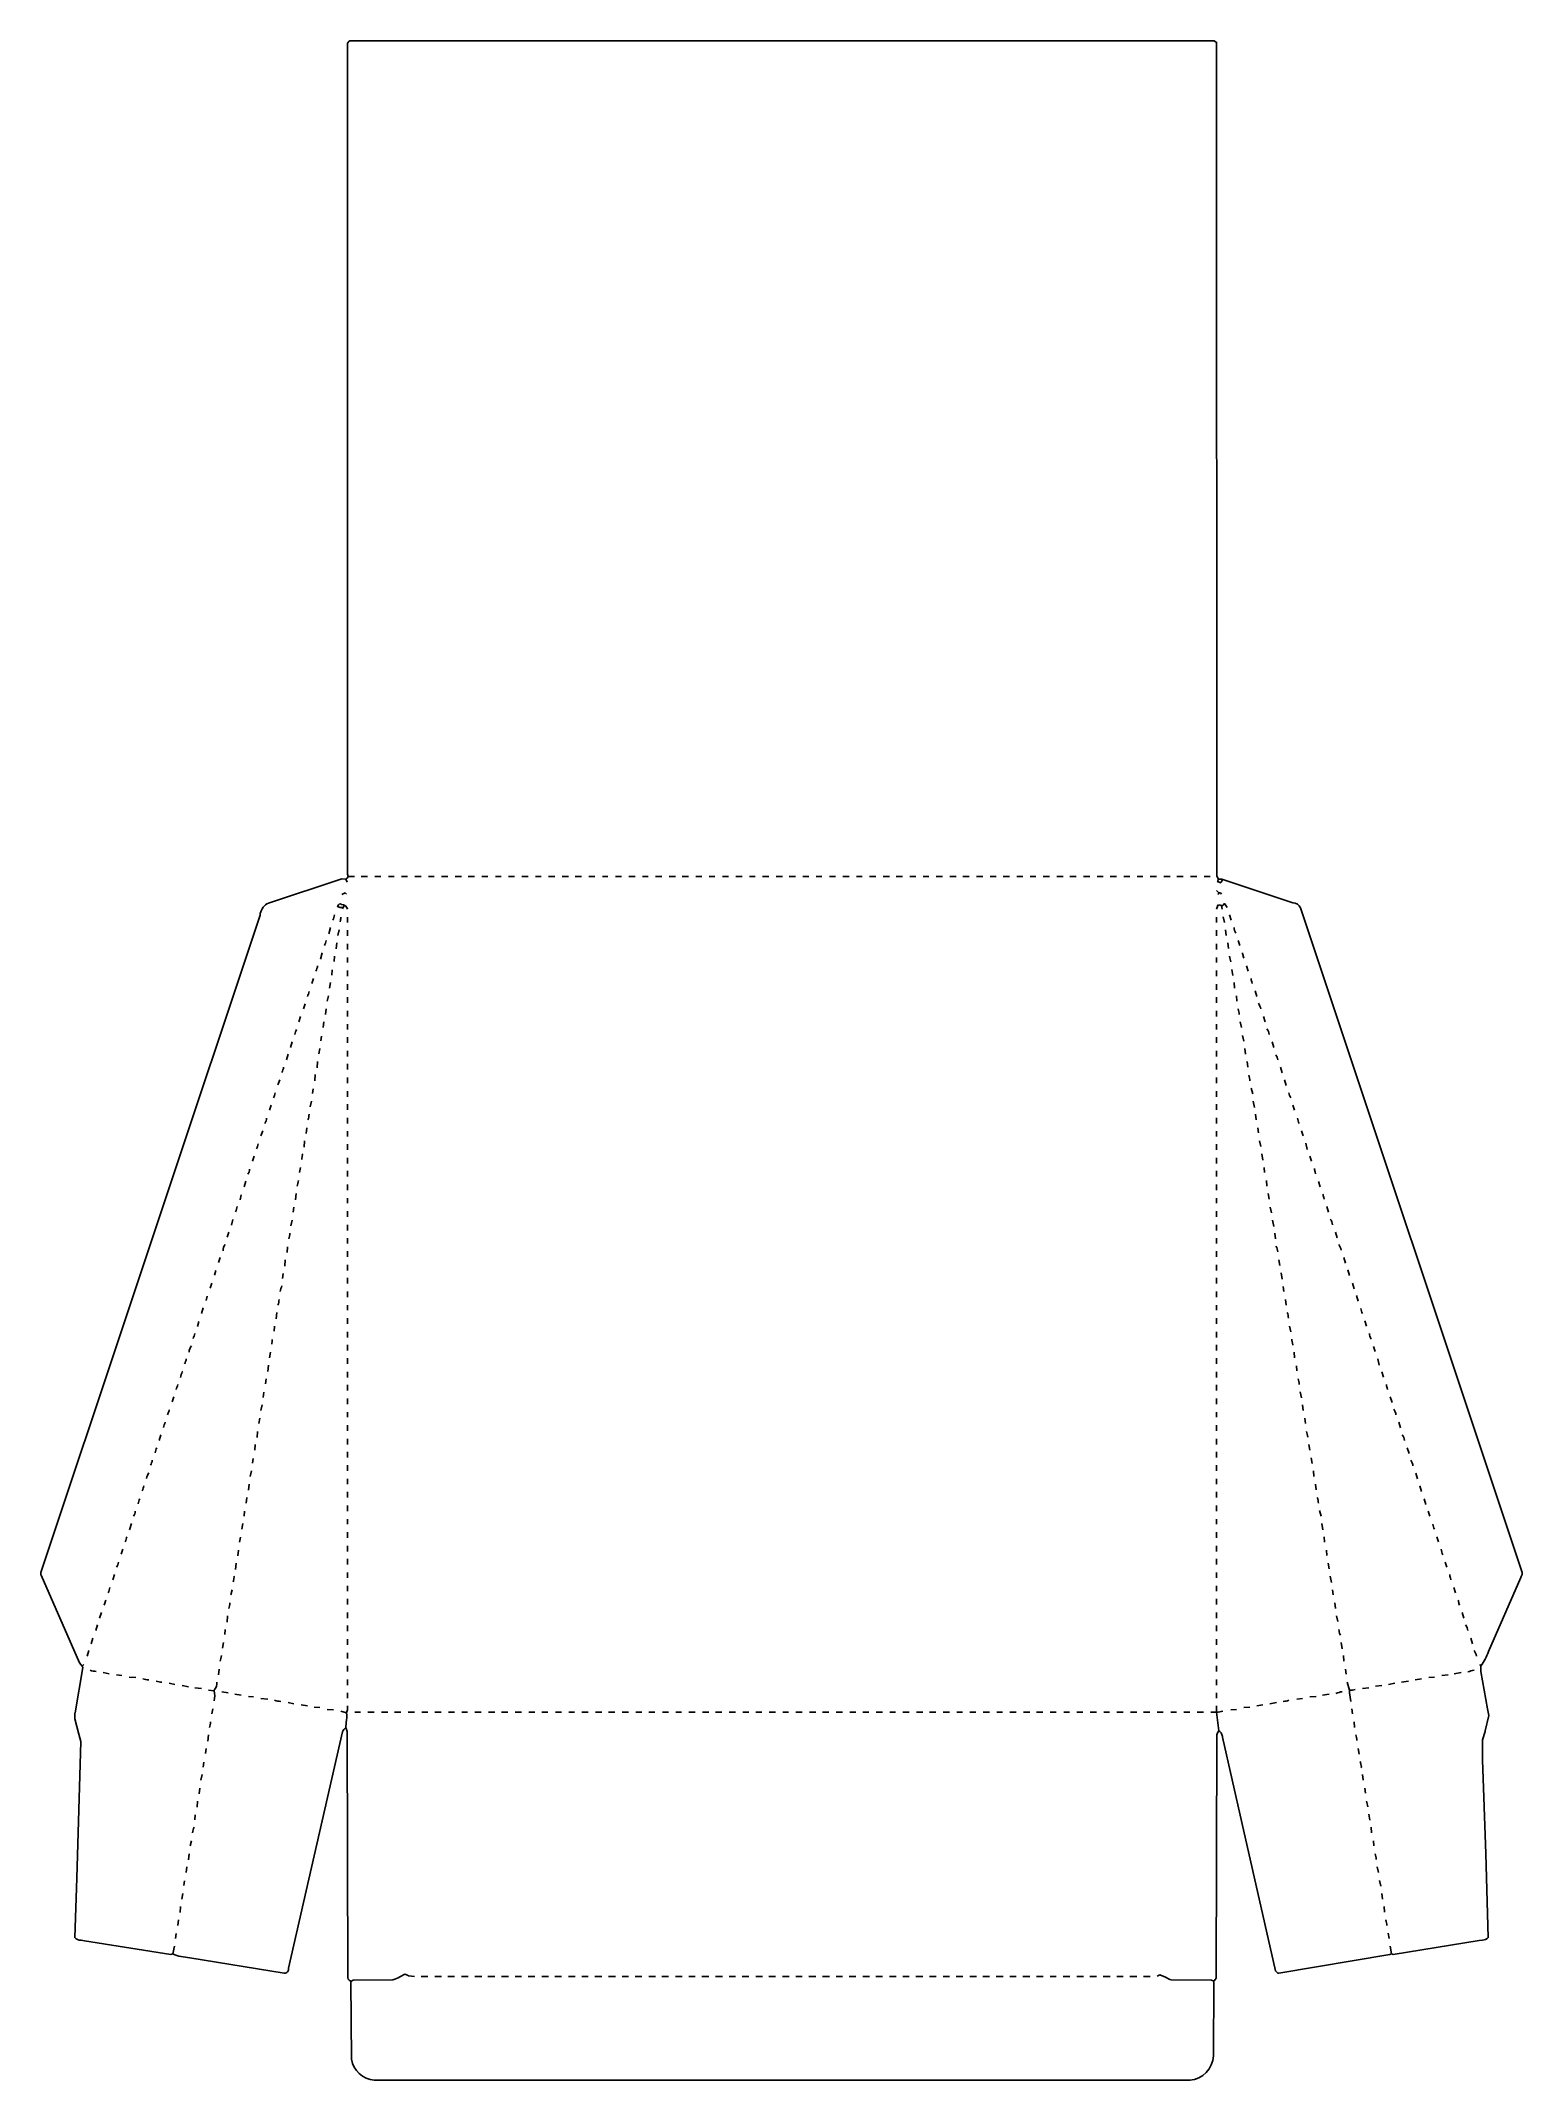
# Model space of a CAD drawing. Extents: x 302 to 2919, y 420 to 4022.
import ezdxf

# ---------------------------------------------------------------- set-up
doc = ezdxf.new("R2010")
doc.units = 0
doc.layers.get('0').update_dxf_attribs({"linetype": 'CONTINUOUS'})

msp = doc.modelspace()

# ---------------------------------------------------------------- linework, layer by layer
at = {"color": 7, "linetype": 'CONTINUOUS'}
for points in [[(2380, 2536), (2381, 2537), (2382, 2541), (2381.8, 2541.9), (2379.49966, 2547.00034), (2379, 4019), (2375, 4022), (848, 4022), (846.9, 4021.3), (844, 4018), (844, 2550), (845, 2546, -0.162278), (841, 2541)], [(843, 2536), (841, 2541), (834, 2542), (704.1, 2498.7), (701.1, 2497.7, 0.222696), (689.3, 2477.9), (678.7, 2446.1), (525.7, 1987.1), (455.7, 1777.1), (302, 1317), (302, 1313), (302.8, 1311.9), (370.24, 1157.18), (375, 1151), (376, 1149), (362.5946, 1069.06757), (362, 1068), (362, 1058), (369.35294, 1031.08823), (373, 1018), (365.4839, 776.98488), (362, 672, 0.258877), (373.06757, 667.4054), (379.06757, 666.4054), (532, 642), (535, 643, 0.08518), (565.06757, 636.4054), (732, 609, 0.484364), (739.38462, 617.92308), (834.8, 1035.1, -0.150358), (841, 1043)], [(2846, 1152, 0.080297), (2859.3, 1176.9), (2916.7, 1308.1, -0.105796), (2919, 1313), (2919, 1317), (2527.6, 2490.8, 0.232344), (2513.9, 2499.7), (2388.1, 2541.3, 0.104164), (2382, 2541)], [(844, 2488, 0.351953), (833.2069, 2496.51724, 0.648631), (827, 2494), (826, 2493), (831.06757, 2491.4054), (836, 2491)], [(835, 2489), (836, 2491, 0.245916), (838, 2495)], [(2381, 2514, 0.205258), (2383, 2517)], [(818, 2469, 0.085094), (821, 2478)], [(831, 2466, 0.063434), (832, 2474)], [(2413, 2446, -0.109251), (2410, 2456)], [(803, 2424, 0.085094), (806, 2433)], [(788, 2379, 0.085094), (791, 2388)], [(2404, 2395, 0.063906), (2402, 2405)], [(2427, 2402), (2426.3, 2405.1, -0.081399), (2425, 2411)], [(773, 2334, 0.085094), (776, 2343)], [(2442, 2357), (2441.3, 2360.1, -0.081399), (2440, 2366)], [(2419, 2302, 0.063906), (2417, 2312)], [(2457, 2312, 0.126706), (2453, 2322)], [(751, 2267, -0.079147), (754, 2276)], [(2472, 2267, 0.126706), (2468, 2277)], [(728, 2200, 0.085094), (731, 2209)], [(2487, 2222, 0.079147), (2484, 2231)], [(713, 2155, 0.085094), (716, 2164)], [(2438, 2185, 0.063906), (2436, 2195)], [(2510, 2155, -0.085094), (2507, 2164)], [(774, 2116, 0.063906), (776, 2126)], [(698, 2110, 0.085094), (701, 2119)], [(2525, 2110, -0.085094), (2522, 2119)], [(683, 2065, 0.085094), (686, 2074)], [(668, 2020, 0.085094), (671, 2029)], [(2554, 2021), (2553.3, 2024.1, -0.081399), (2552, 2030)], [(755, 1999, 0.063906), (757, 2009)], [(2569, 1976), (2568.3, 1979.1, -0.081399), (2567, 1985)], [(646, 1954, 0.085094), (649, 1963)], [(740, 1906, 0.063906), (742, 1916)], [(2584, 1931, 0.126706), (2580, 1941)], [(624, 1885, -0.207396), (628, 1896)], [(2487, 1883, 0.134143), (2484, 1893)], [(2599, 1886, 0.126706), (2595, 1896)], [(725, 1813, -0.079404), (728, 1823)], [(721, 1789, 0.063906), (723, 1799)], [(2506, 1766, 0.063906), (2504, 1776)], [(2637, 1774, -0.085094), (2634, 1783)], [(571, 1730, 0.085094), (574, 1739)], [(2652, 1729, -0.109251), (2649, 1739)], [(556, 1685, 0.085094), (559, 1694)], [(564, 1706, -0.162176), (568, 1717)], [(710, 1720, 0.063434), (711, 1728)], [(549, 1661, -0.098611), (552, 1671), (553, 1672)], [(2525, 1649, 0.063906), (2523, 1659)], [(541, 1640, 0.085094), (544, 1649)], [(2681, 1640), (2680.3, 1643.1, -0.081399), (2679, 1649)], [(526, 1595), (527.8, 1600.1, 0.113888), (529, 1604)], [(2696, 1595, 0.126706), (2692, 1605)], [(519, 1573, -0.079147), (522, 1582)], [(2540, 1556, 0.063906), (2538, 1566)], [(2711, 1550, 0.126706), (2707, 1560)], [(496, 1506, 0.085094), (499, 1515)], [(504, 1528, -0.079147), (507, 1537)], [(2726, 1505, 0.126706), (2722, 1515)], [(489, 1483, -0.142815), (493, 1493)], [(474, 1438, -0.079147), (477, 1447)], [(481, 1461, 0.085094), (484, 1470)], [(2559, 1439, 0.063906), (2557, 1449)], [(466, 1416, 0.085094), (469, 1425)], [(451, 1371, 0.085094), (454, 1380)], [(2764, 1393, -0.085094), (2761, 1402)], [(436, 1326, 0.085094), (439, 1335)], [(2779, 1348, -0.109251), (2776, 1358)], [(2793, 1304), (2792.3, 1307.1, -0.081399), (2791, 1313)], [(421, 1281, 0.085094), (424, 1290)], [(634, 1253, 0.063906), (636, 1263)], [(2808, 1259), (2807.3, 1262.1, -0.081399), (2806, 1268)], [(2598, 1206, -0.179992), (2595.5946, 1213.93243), (2595, 1216)], [(2823, 1214, 0.126706), (2819, 1224)], [(619, 1160, 0.063906), (621, 1170)], [(2379, 1081), (2379, 1070), (2383, 1037, -0.221418), (2387.76923, 1031.84615, -0.131751), (2389.38461, 1026.07692), (2423.64706, 874.91176), (2483, 613), (2487, 609), (2489, 609), (2685.1, 641.8), (2688, 643), (2691, 642), (2843.06, 666.58), (2848.94, 667.42, 0.196964), (2859, 672), (2854.5161, 819.98488), (2849, 986), (2849, 1021), (2853.3, 1035.9), (2853.64706, 1037.08823), (2860, 1064), (2857.5946, 1075.93243), (2846, 1142), (2846, 1152), (2844, 1154)], [(2838, 1169, 0.126706), (2834, 1179)], [(400, 1142, -0.078284), (389, 1144)], [(493, 1127, -0.078284), (482, 1129)], [(516, 1123, -0.063906), (506, 1125)], [(608, 1090, 0.131763), (608, 1108), (609, 1110, 0.237887), (613, 1123)], [(2823, 1141, -0.097964), (2834, 1144)], [(726, 1089, -0.078284), (715, 1091)], [(844, 1081), (843.56923, 1074.05385), (842, 1069, -0.115678), (841.44555, 1051.95545), (841, 1043), (841.3, 1041.1), (843.50115, 1035.99886), (844.49885, 601.00114, 0.394719), (851, 595, -0.14079), (854.00694, 596.50714), (923.99306, 597.49286, 0.104425), (936.1, 602.8), (945, 607.5, -0.076138), (951.36514, 604.36929), (962, 603)], [(2497, 1089, 0.063906), (2507, 1091)], [(2590, 1103, -0.097964), (2601, 1106)], [(2614, 1109, 0.088179), (2624, 1110)], [(600, 1043, 0.063906), (602, 1053)], [(2369, 1070), (2379, 1070, 0.106907), (2390, 1072)], [(2274, 604), (2279, 606), (2288.9, 601.8), (2293.9, 598.8, 0.071391), (2299.00685, 597.49296), (2369.99315, 596.50704), (2374, 595, 0.13305), (2378.50117, 601.00116), (2379.49883, 1029.99884, -0.074778), (2383, 1037)], [(2627, 1020, 0.063906), (2625, 1030)], [(2646, 903, 0.063906), (2644, 913)], [(570, 857, -0.079404), (573, 867)], [(2661, 810, 0.063906), (2659, 820)], [(2680, 693, 0.063906), (2678, 703)], [(850, 595), (850.64706, 456.91177, 0.331805), (891, 420), (2332, 420, 0.369702), (2373.50379, 463.00373), (2374, 595)]]:
    msp.add_lwpolyline(points, format="xyb", dxfattribs=at)
for points in [[(845, 2546), (856, 2546)], [(868, 2546), (879, 2546)], [(892, 2546), (903, 2546)], [(916, 2546), (926, 2546)], [(939, 2546), (950, 2546)], [(963, 2546), (974, 2546)], [(987, 2546), (997, 2546)], [(1010, 2546), (1021, 2546)], [(1034, 2546), (1045, 2546)], [(1057, 2546), (1068, 2546)], [(1081, 2546), (1092, 2546)], [(1105, 2546), (1115, 2546)], [(1128, 2546), (1139, 2546)], [(1152, 2546), (1163, 2546)], [(1176, 2546), (1186, 2546)], [(1199, 2546), (1210, 2546)], [(1223, 2546), (1234, 2546)], [(1246, 2546), (1257, 2546)], [(1270, 2546), (1281, 2546)], [(1294, 2546), (1304, 2546)], [(1317, 2546), (1328, 2546)], [(1341, 2546), (1352, 2546)], [(1365, 2546), (1375, 2546)], [(1388, 2546), (1399, 2546)], [(1412, 2546), (1423, 2546)], [(1435, 2546), (1446, 2546)], [(1459, 2546), (1470, 2546)], [(1483, 2546), (1493, 2546)], [(1506, 2546), (1517, 2546)], [(1530, 2546), (1541, 2546)], [(1554, 2546), (1564, 2546)], [(1577, 2546), (1588, 2546)], [(1601, 2546), (1612, 2546)], [(1624, 2546), (1635, 2546)], [(1648, 2546), (1659, 2546)], [(1672, 2546), (1682, 2546)], [(1695, 2546), (1706, 2546)], [(1719, 2546), (1730, 2546)], [(1743, 2546), (1753, 2546)], [(1766, 2546), (1777, 2546)], [(1790, 2546), (1801, 2546)], [(1813, 2546), (1824, 2546)], [(1837, 2546), (1848, 2546)], [(1861, 2546), (1871, 2546)], [(1884, 2546), (1895, 2546)], [(1908, 2546), (1919, 2546)], [(1931, 2546), (1942, 2546)], [(1955, 2546), (1966, 2546)], [(1979, 2546), (1990, 2546)], [(2002, 2546), (2013, 2546)], [(2026, 2546), (2037, 2546)], [(2050, 2546), (2060, 2546)], [(2073, 2546), (2084, 2546)], [(2097, 2546), (2108, 2546)], [(2120, 2546), (2131, 2546)], [(2144, 2546), (2155, 2546)], [(2168, 2546), (2179, 2546)], [(2191, 2546), (2202, 2546)], [(2215, 2546), (2226, 2546)], [(2239, 2546), (2249, 2546)], [(2262, 2546), (2273, 2546)], [(2286, 2546), (2297, 2546)], [(2309, 2546), (2320, 2546)], [(2333, 2546), (2344, 2546)], [(2357, 2546), (2368, 2546)], [(834, 2514), (835.1, 2514.8), (840, 2517), (842, 2515)], [(2388, 2515), (2386, 2517), (2383, 2517), (2379, 2521)], [(2379, 2488), (2381, 2495)], [(2398, 2491), (2393, 2498), (2390, 2495), (2386, 2495), (2385, 2496), (2382.9, 2495.3), (2381, 2495), (2380, 2496)], [(2389, 2488), (2388, 2495)], [(811, 2445), (814, 2456)], [(827, 2442), (829, 2452)], [(844, 2465), (844, 2474)], [(844, 2441), (844, 2451)], [(2379, 2465), (2379, 2474)], [(2379, 2441), (2379, 2451)], [(2393, 2465), (2391, 2475)], [(2396, 2442), (2395, 2452)], [(2405, 2469), (2402, 2478)], [(824, 2418), (825, 2429)], [(844, 2417), (844, 2427)], [(2379, 2417), (2379, 2427)], [(2400, 2419), (2399, 2429)], [(2420, 2424), (2417, 2433)], [(796, 2400), (799, 2411)], [(816, 2372), (817, 2381)], [(820, 2396), (821, 2405)], [(844, 2394), (844, 2403)], [(844, 2370), (844, 2380)], [(2379, 2394), (2379, 2403)], [(2379, 2370), (2379, 2380)], [(2408, 2371), (2406, 2382)], [(2435, 2379), (2432, 2388)], [(781, 2357), (784, 2366)], [(812, 2349), (814, 2359)], [(844, 2346), (844, 2356)], [(2379, 2346), (2379, 2356)], [(2411, 2349), (2410, 2359)], [(2450, 2334), (2447, 2344)], [(766, 2312), (769, 2321)], [(805, 2302), (806, 2312)], [(808, 2326), (810, 2335)], [(844, 2323), (844, 2333)], [(844, 2299), (844, 2309)], [(2379, 2323), (2379, 2333)], [(2379, 2299), (2379, 2309)], [(2415, 2326), (2414, 2335)], [(758, 2289), (761, 2299)], [(801, 2279), (802, 2289)], [(844, 2276), (844, 2285)], [(2379, 2276), (2379, 2285)], [(2423, 2279), (2421, 2289)], [(2465, 2289), (2462, 2299)], [(743, 2244), (746, 2254)], [(793, 2233), (795, 2242)], [(797, 2256), (798, 2264)], [(844, 2252), (844, 2262)], [(844, 2228), (844, 2238)], [(2379, 2252), (2379, 2262)], [(2379, 2228), (2379, 2238)], [(2427, 2255), (2425, 2265)], [(2430, 2232), (2429, 2242)], [(2480, 2244), (2477, 2254)], [(736, 2222), (739, 2232)], [(790, 2208), (791, 2219)], [(844, 2205), (844, 2215)], [(2379, 2205), (2379, 2215)], [(2434, 2209), (2433, 2219)], [(2495, 2199), (2492, 2209)], [(721, 2178), (724, 2187)], [(782, 2163), (783, 2171)], [(786, 2185), (787, 2196)], [(844, 2181), (844, 2191)], [(844, 2157), (844, 2167)], [(2379, 2181), (2379, 2191)], [(2379, 2157), (2379, 2167)], [(2443, 2162), (2440, 2172)], [(2502, 2177), (2499, 2187)], [(706, 2133), (709, 2142)], [(778, 2139), (780, 2149)], [(844, 2134), (844, 2144)], [(2379, 2134), (2379, 2144)], [(2446, 2138), (2444, 2149)], [(2449, 2116), (2448, 2126)], [(2517, 2133), (2514, 2142)], [(691, 2088), (694, 2097)], [(771, 2092), (772, 2102)], [(844, 2110), (844, 2120)], [(844, 2087), (844, 2096)], [(2379, 2110), (2379, 2120)], [(2379, 2087), (2379, 2096)], [(2453, 2093), (2452, 2102)], [(2532, 2088), (2529, 2097)], [(763, 2046), (763.3, 2047.9), (764.5, 2055), (764, 2056)], [(767, 2068), (768, 2079)], [(844, 2063), (844, 2073)], [(2379, 2063), (2379, 2073)], [(2457, 2069), (2455, 2079)], [(2461, 2045), (2459, 2056)], [(2539, 2064), (2537, 2075)], [(676, 2043), (679, 2052)], [(759, 2023), (761, 2032)], [(844, 2039), (844, 2049)], [(844, 2016), (844, 2026)], [(2379, 2039), (2379, 2049)], [(2379, 2016), (2379, 2026)], [(2464, 2023), (2463, 2032)], [(2547, 2043), (2544, 2052)], [(654, 1975), (656, 1984)], [(661, 1998), (664, 2008)], [(752, 1975), (753, 1986)], [(844, 1992), (844, 2002)], [(2379, 1992), (2379, 2002)], [(2468, 1999), (2467, 2009)], [(2472, 1976), (2470, 1986)], [(2562, 1998), (2559, 2007)], [(748, 1953), (749, 1962)], [(844, 1969), (844, 1978)], [(844, 1945), (844, 1955)], [(2379, 1969), (2379, 1978)], [(2379, 1945), (2379, 1955)], [(2476, 1952), (2474, 1962)], [(2577, 1953), (2574, 1963)], [(631, 1909), (634, 1918)], [(639, 1930), (641, 1940)], [(744, 1929), (746, 1939)], [(844, 1921), (844, 1931)], [(2379, 1921), (2379, 1931)], [(2480, 1928), (2478, 1939)], [(2483, 1906), (2482, 1916)], [(2592, 1908), (2589, 1918)], [(737, 1882), (738, 1892)], [(844, 1898), (844, 1907)], [(844, 1874), (844, 1884)], [(2379, 1898), (2379, 1907)], [(2379, 1874), (2379, 1884)], [(609, 1842), (611, 1850)], [(616, 1864), (619, 1873)], [(729, 1836), (730, 1845)], [(733, 1858), (734, 1869)], [(844, 1850), (844, 1860)], [(2379, 1850), (2379, 1860)], [(2491, 1859), (2489, 1869)], [(2495, 1835), (2493, 1846)], [(2607, 1863), (2604, 1873)], [(2614, 1841), (2611, 1851)], [(594, 1797), (596, 1805)], [(601, 1819), (604, 1828)], [(844, 1827), (844, 1837)], [(844, 1803), (844, 1813)], [(2379, 1827), (2379, 1837)], [(2379, 1803), (2379, 1813)], [(2498, 1813), (2497, 1822)], [(2622, 1818), (2619, 1828)], [(2629, 1796), (2626, 1806)], [(586, 1774), (589, 1784)], [(718, 1765), (719, 1776)], [(844, 1780), (844, 1789)], [(844, 1756), (844, 1766)], [(2379, 1780), (2379, 1789)], [(2379, 1756), (2379, 1766)], [(2502, 1789), (2501, 1799)], [(579, 1751), (581, 1760)], [(714, 1743), (715, 1752)], [(844, 1732), (844, 1742)], [(2379, 1732), (2379, 1742)], [(2510, 1742), (2508, 1752)], [(2513, 1718), (2514, 1719), (2512.3, 1727.1), (2512, 1729)], [(2644, 1752), (2641, 1761)], [(706, 1696), (708, 1706)], [(844, 1709), (844, 1719)], [(844, 1685), (844, 1695)], [(2379, 1709), (2379, 1719)], [(2379, 1685), (2379, 1695)], [(2517, 1696), (2516, 1706)], [(2659, 1707), (2656, 1716)], [(2666, 1683), (2664, 1694)], [(699, 1650), (700, 1659)], [(703, 1672), (704, 1683)], [(844, 1661), (844, 1671)], [(2379, 1661), (2379, 1671)], [(2521, 1673), (2520, 1682)], [(2674, 1662), (2671, 1671)], [(534, 1618), (537, 1627)], [(695, 1626), (696, 1635)], [(844, 1638), (844, 1648)], [(844, 1614), (844, 1624)], [(2379, 1638), (2379, 1648)], [(2379, 1614), (2379, 1624)], [(2529, 1625), (2527, 1636)], [(2689, 1617), (2686, 1627)], [(687, 1580), (689, 1589)], [(691, 1603), (693, 1613)], [(844, 1591), (844, 1600)], [(2379, 1591), (2379, 1600)], [(2532, 1603), (2531, 1613)], [(2536, 1580), (2535, 1589)], [(511, 1550), (514, 1560)], [(684, 1555), (685, 1566)], [(844, 1567), (844, 1577)], [(844, 1543), (844, 1553)], [(2379, 1567), (2379, 1577)], [(2379, 1543), (2379, 1553)], [(2704, 1572), (2701, 1582)], [(676, 1510), (677, 1518)], [(680, 1533), (681, 1543)], [(844, 1520), (844, 1530)], [(2379, 1520), (2379, 1530)], [(2544, 1533), (2542, 1543)], [(2548, 1509), (2546, 1519)], [(2719, 1527), (2716, 1537)], [(672, 1486), (674, 1496)], [(844, 1496), (844, 1506)], [(844, 1473), (844, 1482)], [(2379, 1496), (2379, 1506)], [(2379, 1473), (2379, 1482)], [(2551, 1486), (2550, 1496)], [(2734, 1482), (2731, 1492)], [(665, 1439), (666, 1449)], [(669, 1462), (670, 1473)], [(844, 1449), (844, 1459)], [(2379, 1449), (2379, 1459)], [(2555, 1463), (2554, 1473)], [(2741, 1460), (2738, 1470)], [(2749, 1437), (2746, 1447)], [(661, 1416), (662, 1425)], [(844, 1425), (844, 1435)], [(844, 1402), (844, 1411)], [(2379, 1425), (2379, 1435)], [(2379, 1402), (2379, 1411)], [(2564, 1416), (2561, 1426)], [(2756, 1416), (2753, 1425)], [(459, 1392), (462, 1403)], [(653, 1370), (655, 1379)], [(657, 1393), (659, 1403)], [(844, 1378), (844, 1388)], [(2379, 1378), (2379, 1388)], [(2567, 1392), (2565, 1403)], [(2570, 1370), (2569, 1380)], [(2771, 1371), (2768, 1380)], [(444, 1349), (447, 1358)], [(646, 1322), (647, 1333)], [(650, 1346), (651, 1356)], [(844, 1354), (844, 1364)], [(844, 1331), (844, 1341)], [(2379, 1354), (2379, 1364)], [(2379, 1331), (2379, 1341)], [(2574, 1347), (2573, 1356)], [(2578, 1323), (2576, 1333)], [(2786, 1326), (2783, 1335)], [(429, 1304), (432, 1313)], [(642, 1300), (642.3, 1301.9), (643.5, 1309), (643, 1310)], [(844, 1307), (844, 1317)], [(2379, 1307), (2379, 1317)], [(2582, 1299), (2580, 1310)], [(414, 1259), (417, 1268)], [(638, 1277), (640, 1286)], [(844, 1284), (844, 1293)], [(844, 1260), (844, 1270)], [(2379, 1284), (2379, 1293)], [(2379, 1260), (2379, 1270)], [(2585, 1277), (2584, 1286)], [(2589, 1253), (2588, 1263)], [(2801, 1281), (2798, 1290)], [(406, 1236), (409, 1246)], [(631, 1229), (632, 1240)], [(844, 1236), (844, 1246)], [(2379, 1236), (2379, 1246)], [(2593, 1230), (2591, 1240)], [(2816, 1236), (2813, 1246)], [(391, 1191), (394, 1201)], [(399, 1214), (402, 1224)], [(623, 1183), (625, 1193)], [(627, 1207), (628, 1216)], [(844, 1213), (844, 1223)], [(844, 1189), (844, 1199)], [(2379, 1213), (2379, 1223)], [(2379, 1189), (2379, 1199)], [(2601, 1182), (2599, 1193)], [(2831, 1191), (2828, 1201)], [(375, 1151), (378, 1154)], [(384, 1169), (387, 1179)], [(844, 1165), (844, 1175)], [(2379, 1165), (2379, 1175)], [(2604, 1160), (2603, 1170)], [(423, 1138), (412, 1140)], [(445, 1135), (436, 1136)], [(470, 1131), (458, 1132)], [(539, 1119), (529, 1121)], [(563, 1115), (552, 1117)], [(616, 1136), (617, 1146)], [(844, 1142), (844, 1152)], [(844, 1118), (844, 1128)], [(2379, 1142), (2379, 1152)], [(2379, 1118), (2379, 1128)], [(2608, 1137), (2607, 1146)], [(2616, 1089), (2614, 1104), (2614, 1109), (2610, 1123)], [(2660, 1116), (2671, 1117)], [(2683, 1119), (2694, 1121)], [(2706, 1123), (2718, 1125)], [(2730, 1127), (2741, 1129)], [(2754, 1131), (2764, 1132)], [(2777, 1135), (2788, 1136)], [(2799, 1138), (2811, 1140)], [(586, 1112), (574, 1113)], [(608, 1108), (598, 1109)], [(633, 1104), (622, 1106)], [(656, 1100), (645, 1102)], [(678, 1097), (669, 1098)], [(703, 1093), (691, 1094)], [(749, 1085), (739, 1087)], [(773, 1081), (762, 1083)], [(844, 1095), (844, 1104)], [(2379, 1095), (2379, 1104)], [(2450, 1081), (2461, 1083)], [(2473, 1085), (2485, 1087)], [(2521, 1093), (2531, 1094)], [(2544, 1097), (2555, 1098)], [(2566, 1100), (2578, 1102)], [(2637, 1112), (2648, 1113)], [(604, 1067), (606, 1076)], [(795, 1078), (785, 1079)], [(819, 1074), (808, 1075)], [(842, 1069), (832, 1072)], [(857, 1070), (867, 1070)], [(880, 1070), (891, 1070)], [(904, 1070), (915, 1070)], [(927, 1070), (938, 1070)], [(951, 1070), (962, 1070)], [(975, 1070), (986, 1070)], [(998, 1070), (1009, 1070)], [(1022, 1070), (1033, 1070)], [(1046, 1070), (1056, 1070)], [(1069, 1070), (1080, 1070)], [(1093, 1070), (1104, 1070)], [(1116, 1070), (1127, 1070)], [(1140, 1070), (1151, 1070)], [(1164, 1070), (1175, 1070)], [(1187, 1070), (1198, 1070)], [(1211, 1070), (1222, 1070)], [(1235, 1070), (1245, 1070)], [(1258, 1070), (1269, 1070)], [(1282, 1070), (1293, 1070)], [(1305, 1070), (1316, 1070)], [(1329, 1070), (1340, 1070)], [(1353, 1070), (1364, 1070)], [(1376, 1070), (1387, 1070)], [(1400, 1070), (1411, 1070)], [(1424, 1070), (1434, 1070)], [(1447, 1070), (1458, 1070)], [(1471, 1070), (1482, 1070)], [(1494, 1070), (1505, 1070)], [(1518, 1070), (1529, 1070)], [(1542, 1070), (1553, 1070)], [(1565, 1070), (1576, 1070)], [(1589, 1070), (1600, 1070)], [(1613, 1070), (1623, 1070)], [(1636, 1070), (1647, 1070)], [(1660, 1070), (1671, 1070)], [(1683, 1070), (1694, 1070)], [(1707, 1070), (1718, 1070)], [(1731, 1070), (1742, 1070)], [(1754, 1070), (1765, 1070)], [(1778, 1070), (1789, 1070)], [(1802, 1070), (1812, 1070)], [(1825, 1070), (1836, 1070)], [(1849, 1070), (1860, 1070)], [(1872, 1070), (1883, 1070)], [(1896, 1070), (1907, 1070)], [(1920, 1070), (1930, 1070)], [(1943, 1070), (1954, 1070)], [(1967, 1070), (1978, 1070)], [(1991, 1070), (2001, 1070)], [(2014, 1070), (2025, 1070)], [(2038, 1070), (2049, 1070)], [(2061, 1070), (2072, 1070)], [(2085, 1070), (2096, 1070)], [(2109, 1070), (2119, 1070)], [(2132, 1070), (2143, 1070)], [(2156, 1070), (2167, 1070)], [(2180, 1070), (2190, 1070)], [(2203, 1070), (2214, 1070)], [(2227, 1070), (2238, 1070)], [(2250, 1070), (2261, 1070)], [(2274, 1070), (2285, 1070)], [(2298, 1070), (2308, 1070)], [(2321, 1070), (2332, 1070)], [(2345, 1070), (2356, 1070)], [(2404, 1074), (2414, 1075)], [(2427, 1078), (2438, 1079)], [(2619, 1067), (2618, 1076)], [(2623, 1043), (2622, 1053)], [(597, 1019), (598, 1030)], [(589, 973), (590, 982)], [(593, 997), (594, 1006)], [(2631, 996), (2629, 1006)], [(2634, 972), (2635, 973), (2633.3, 981.1), (2633, 983)], [(585, 950), (587, 960)], [(2638, 950), (2637, 960)], [(578, 902), (579, 913)], [(582, 926), (583, 936)], [(2642, 927), (2641, 936)], [(574, 880), (575, 889)], [(2650, 879), (2648, 890)], [(2653, 857), (2652, 867)], [(566, 834), (568, 843)], [(2657, 834), (2656, 843)], [(559, 787), (560, 797)], [(563, 809), (564, 820)], [(2665, 787), (2663, 797)], [(555, 764), (556, 772)], [(2669, 763), (2667, 773)], [(548, 716), (549, 727)], [(551, 740), (553, 750)], [(2672, 740), (2671, 750)], [(2676, 717), (2675, 727)], [(544, 693), (545, 703)], [(535, 643), (538, 657)], [(540, 670), (541, 679)], [(2684, 670), (2682, 680)], [(2688, 643), (2686, 657)], [(974, 603), (986, 603)], [(998, 603), (1010, 603)], [(1021, 603), (1033, 603)], [(1045, 603), (1057, 603)], [(1069, 603), (1081, 603)], [(1092, 603), (1104, 603)], [(1116, 603), (1128, 603)], [(1140, 603), (1151, 603)], [(1163, 603), (1175, 603)], [(1187, 603), (1199, 603)], [(1210, 603), (1222, 603)], [(1234, 603), (1246, 603)], [(1258, 603), (1269, 603)], [(1281, 603), (1293, 603)], [(1305, 603), (1317, 603)], [(1329, 603), (1340, 603)], [(1352, 603), (1364, 603)], [(1376, 603), (1388, 603)], [(1399, 603), (1411, 603)], [(1423, 603), (1435, 603)], [(1447, 603), (1458, 603)], [(1470, 603), (1482, 603)], [(1494, 603), (1506, 603)], [(1518, 603), (1529, 603)], [(1541, 603), (1553, 603)], [(1565, 603), (1577, 603)], [(1588, 603), (1600, 603)], [(1612, 603), (1624, 603)], [(1636, 603), (1647, 603)], [(1659, 603), (1671, 603)], [(1683, 603), (1695, 603)], [(1707, 603), (1718, 603)], [(1730, 603), (1742, 603)], [(1754, 603), (1766, 603)], [(1777, 603), (1789, 603)], [(1801, 603), (1813, 603)], [(1825, 603), (1836, 603)], [(1848, 603), (1860, 603)], [(1872, 603), (1884, 603)], [(1896, 603), (1907, 603)], [(1919, 603), (1931, 603)], [(1943, 603), (1955, 603)], [(1966, 603), (1978, 603)], [(1990, 603), (2002, 603)], [(2014, 603), (2025, 603)], [(2037, 603), (2049, 603)], [(2061, 603), (2073, 603)], [(2085, 603), (2096, 603)], [(2108, 603), (2120, 603)], [(2132, 603), (2144, 603)], [(2155, 603), (2167, 603)], [(2179, 603), (2191, 603)], [(2203, 603), (2214, 603)], [(2226, 603), (2238, 603)], [(2250, 603), (2262, 603)]]:
    msp.add_lwpolyline(points, dxfattribs=at)
at = {"color": 250, "linetype": 'CONTINUOUS'}
msp.add_lwpolyline([(2381, 2537), (2386, 2535, 0.254994), (2389, 2541)], format="xyb", dxfattribs=at)

doc.saveas('drawing.dxf')
